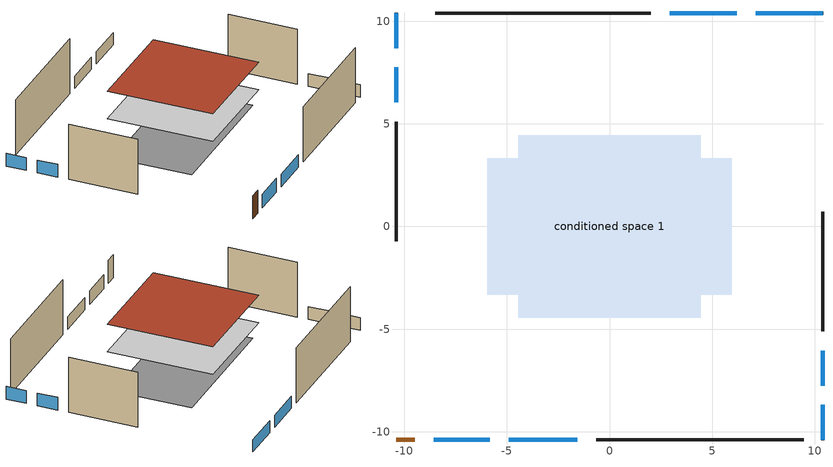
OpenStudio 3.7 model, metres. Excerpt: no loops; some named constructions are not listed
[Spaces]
conditioned space 1
 floor foundation (Slab1 construction): -5.95,-3.31 -5.95,3.31 5.95,3.31 5.95,-3.31 z0
 floor adiabatic (AdiabaticFloorConstruction): -4.44,-4.44 -4.44,4.44 4.44,4.44 4.44,-4.44 z2.44
 wall outside (Wall1 construction): 2.01,10.39 -8.48,10.39 z0:4.88
 wall outside (Wall2 construction): 10.39,-5.11 10.39,0.72 z0:4.88
 wall outside (Wall3 construction): -0.64,-10.39 9.47,-10.39 z0:4.88
 wall outside (Wall4 construction): -10.39,5.11 -10.39,-0.72 z0:4.88
 wall outside (AdiabaticWallConstruction): 10.4,10.39 7.13,10.39 / 6.2,10.39 2.93,10.39 z0:1.07; 10.39,-10.4 10.39,-8.68 / 10.39,-7.75 10.39,-6.04 / -10.39,10.4 -10.39,8.68 / -10.39,7.75 -10.39,6.04 z0:1.13; -8.55,-10.39 -5.82,-10.39 z0:1.22; -4.9,-10.39 -1.57,-10.39 z0:1.1
 wall outside (AdiabaticWallConstruction 1): -10.4,-10.39 -9.48,-10.39 z0:2.03
 window (WindowConstruction): 10.39,10.39 7.13,10.39 z0:1.07
 window (WindowConstruction 1): 6.2,10.39 2.93,10.39 z0:1.07
 window (WindowConstruction 2): 10.39,-10.39 10.39,-8.68 z0:1.13
 window (WindowConstruction 3): 10.39,-7.75 10.39,-6.04 z0:1.13
 window (WindowConstruction 4): -8.55,-10.39 -5.82,-10.39 z0:1.22
 window (WindowConstruction 5): -4.89,-10.39 -1.57,-10.39 z0:1.1
 window (WindowConstruction 6): -10.39,10.39 -10.39,8.68 z0:1.13
 window (WindowConstruction 7): -10.39,7.75 -10.39,6.04 z0:1.13
 door (Door): -10.39,-10.39 -9.48,-10.39 z0:2.03
 ceiling adiabatic (AdiabaticFloorConstruction): 4.44,-4.44 4.44,4.44 -4.44,4.44 -4.44,-4.44 z2.44
 roof outside (Roof1 construction): -4.44,4.44 -4.44,-4.44 4.44,-4.44 4.44,4.44 z4.88
[Schedule:Day]
heating setpoint allday1: 6, 0, 22.2222, 21, 0, 23.8889, 24, 0, 22.2222
cooling setpoint allday1: 24, 0, 26.6667
exterior lighting schedule weekday1; exterior lighting schedule weekday12: 5, 0, 0.434959, 6, 0, 0.349858, 7, 0, 0.330947, 8, 0, 0.321491, 9, 0, 0.312035, 10, 0, 0.264757, 11, 0, 0.208024, 12, 0, 0.141834, 13, 0, 0.113467, 15, 0, 0.104012, 16, 0, 0.113467, 17, 0, 0.179657, 18, 0, 0.349858, 19, 0, 0.463325, 20, 0, 0.614615, 21, 0, 0.860461, 22, 0, 0.99284, 23, 0, 0.860461, 24, 0, 0.595704
exterior lighting schedule weekend1; exterior lighting schedule weekend12: 2, 0, 0.434959, 4, 0, 0.425503, 5, 0, 0.434959, 6, 0, 0.425503, 7, 0, 0.416047, 8, 0, 0.38768, 9, 0, 0.340402, 10, 0, 0.283669, 11, 0, 0.226935, 12, 0, 0.15129, 13, 0, 0.113467, 15, 0, 0.104012, 16, 0, 0.113467, 17, 0, 0.179657, 18, 0, 0.359314, 19, 0, 0.45387, 20, 0, 0.567337, 21, 0, 0.784816, 22, 0, 0.926651, 23, 0, 0.803728, 24, 0, 0.557882
exterior lighting schedule weekday2: 5, 0, 0.438095, 6, 0, 0.352381, 7, 0, 0.333333, 8, 0, 0.32381, 9, 0, 0.314286, 10, 0, 0.266667, 11, 0, 0.209524, 12, 0, 0.142857, 13, 0, 0.114286, 15, 0, 0.104762, 16, 0, 0.114286, 17, 0, 0.180952, 18, 0, 0.352381, 19, 0, 0.466667, 20, 0, 0.619048, 21, 0, 0.866667, 22, 0, 1, 23, 0, 0.866667, 24, 0, 0.6
exterior lighting schedule weekend2: 2, 0, 0.438095, 4, 0, 0.428571, 5, 0, 0.438095, 6, 0, 0.428571, 7, 0, 0.419048, 8, 0, 0.390476, 9, 0, 0.342857, 10, 0, 0.285714, 11, 0, 0.228571, 12, 0, 0.152381, 13, 0, 0.114286, 15, 0, 0.104762, 16, 0, 0.114286, 17, 0, 0.180952, 18, 0, 0.361905, 19, 0, 0.457143, 20, 0, 0.571429, 21, 0, 0.790476, 22, 0, 0.933333, 23, 0, 0.809524, 24, 0, 0.561905
exterior lighting schedule weekday3; exterior lighting schedule weekday5: 5, 0, 0.346085, 6, 0, 0.278373, 7, 0, 0.263325, 8, 0, 0.255802, 9, 0, 0.248278, 10, 0, 0.21066, 11, 0, 0.165519, 12, 0, 0.112854, 13, 0, 0.090283, 15, 0, 0.0827594, 16, 0, 0.090283, 17, 0, 0.142948, 18, 0, 0.278373, 19, 0, 0.368656, 20, 0, 0.489033, 21, 0, 0.684646, 22, 0, 0.789976, 23, 0, 0.684646, 24, 0, 0.473986
exterior lighting schedule weekend3; exterior lighting schedule weekend5: 2, 0, 0.346085, 4, 0, 0.338561, 5, 0, 0.346085, 6, 0, 0.338561, 7, 0, 0.331038, 8, 0, 0.308467, 9, 0, 0.270849, 10, 0, 0.225707, 11, 0, 0.180566, 12, 0, 0.120377, 13, 0, 0.090283, 15, 0, 0.0827594, 16, 0, 0.090283, 17, 0, 0.142948, 18, 0, 0.285896, 19, 0, 0.361132, 20, 0, 0.451415, 21, 0, 0.624457, 22, 0, 0.737311, 23, 0, 0.639504, 24, 0, 0.443891
exterior lighting schedule weekday4: 5, 0, 0.344691, 6, 0, 0.277251, 7, 0, 0.262265, 8, 0, 0.254771, 9, 0, 0.247278, 10, 0, 0.209812, 11, 0, 0.164852, 12, 0, 0.112399, 13, 0, 0.0899193, 15, 0, 0.082426, 16, 0, 0.0899193, 17, 0, 0.142372, 18, 0, 0.277251, 19, 0, 0.367171, 20, 0, 0.487063, 21, 0, 0.681888, 22, 0, 0.786794, 23, 0, 0.681888, 24, 0, 0.472076
exterior lighting schedule weekend4: 2, 0, 0.344691, 4, 0, 0.337197, 5, 0, 0.344691, 6, 0, 0.337197, 7, 0, 0.329704, 8, 0, 0.307224, 9, 0, 0.269758, 10, 0, 0.224798, 11, 0, 0.179839, 12, 0, 0.119892, 13, 0, 0.0899193, 15, 0, 0.082426, 16, 0, 0.0899193, 17, 0, 0.142372, 18, 0, 0.284744, 19, 0, 0.359677, 20, 0, 0.449597, 21, 0, 0.621942, 22, 0, 0.734341, 23, 0, 0.636928, 24, 0, 0.442103
exterior lighting schedule weekday6; exterior lighting schedule weekday9: 5, 0, 0.28823, 6, 0, 0.231837, 7, 0, 0.219305, 8, 0, 0.213039, 9, 0, 0.206773, 10, 0, 0.175444, 11, 0, 0.137849, 12, 0, 0.093988, 13, 0, 0.0751904, 15, 0, 0.0689245, 16, 0, 0.0751904, 17, 0, 0.119051, 18, 0, 0.231837, 19, 0, 0.307027, 20, 0, 0.407281, 21, 0, 0.570194, 22, 0, 0.657916, 23, 0, 0.570194, 24, 0, 0.394749
exterior lighting schedule weekend6; exterior lighting schedule weekend9: 2, 0, 0.28823, 4, 0, 0.281964, 5, 0, 0.28823, 6, 0, 0.281964, 7, 0, 0.275698, 8, 0, 0.2569, 9, 0, 0.225571, 10, 0, 0.187976, 11, 0, 0.150381, 12, 0, 0.100254, 13, 0, 0.0751904, 15, 0, 0.0689245, 16, 0, 0.0751904, 17, 0, 0.119051, 18, 0, 0.238103, 19, 0, 0.300761, 20, 0, 0.375952, 21, 0, 0.520067, 22, 0, 0.614055, 23, 0, 0.532598, 24, 0, 0.369686
exterior lighting schedule weekday7: 5, 0, 0.286139, 6, 0, 0.230155, 7, 0, 0.217714, 8, 0, 0.211494, 9, 0, 0.205273, 10, 0, 0.174171, 11, 0, 0.136849, 12, 0, 0.0933061, 13, 0, 0.0746448, 15, 0, 0.0684244, 16, 0, 0.0746448, 17, 0, 0.118188, 18, 0, 0.230155, 19, 0, 0.3048, 20, 0, 0.404326, 21, 0, 0.566057, 22, 0, 0.653142, 23, 0, 0.566057, 24, 0, 0.391885
exterior lighting schedule weekend7: 2, 0, 0.286139, 4, 0, 0.279918, 5, 0, 0.286139, 6, 0, 0.279918, 7, 0, 0.273698, 8, 0, 0.255037, 9, 0, 0.223935, 10, 0, 0.186612, 11, 0, 0.14929, 12, 0, 0.0995265, 13, 0, 0.0746448, 15, 0, 0.0684244, 16, 0, 0.0746448, 17, 0, 0.118188, 18, 0, 0.236375, 19, 0, 0.298579, 20, 0, 0.373224, 21, 0, 0.516294, 22, 0, 0.6096, 23, 0, 0.528734, 24, 0, 0.367004
exterior lighting schedule weekday10: 5, 0, 0.345039, 6, 0, 0.277532, 7, 0, 0.26253, 8, 0, 0.255029, 9, 0, 0.247528, 10, 0, 0.210024, 11, 0, 0.165019, 12, 0, 0.112513, 13, 0, 0.0900102, 15, 0, 0.0825094, 16, 0, 0.0900102, 17, 0, 0.142516, 18, 0, 0.277532, 19, 0, 0.367542, 20, 0, 0.487555, 21, 0, 0.682578, 22, 0, 0.787589, 23, 0, 0.682578, 24, 0, 0.472554
exterior lighting schedule weekend10: 2, 0, 0.345039, 4, 0, 0.337538, 5, 0, 0.345039, 6, 0, 0.337538, 7, 0, 0.330038, 8, 0, 0.307535, 9, 0, 0.270031, 10, 0, 0.225026, 11, 0, 0.18002, 12, 0, 0.120014, 13, 0, 0.0900102, 15, 0, 0.0825094, 16, 0, 0.0900102, 17, 0, 0.142516, 18, 0, 0.285032, 19, 0, 0.360041, 20, 0, 0.450051, 21, 0, 0.622571, 22, 0, 0.735084, 23, 0, 0.637572, 24, 0, 0.44255
exterior lighting schedule weekday11: 5, 0, 0.343994, 6, 0, 0.276691, 7, 0, 0.261734, 8, 0, 0.254256, 9, 0, 0.246778, 10, 0, 0.209387, 11, 0, 0.164519, 12, 0, 0.112172, 13, 0, 0.0897375, 15, 0, 0.0822593, 16, 0, 0.0897375, 17, 0, 0.142084, 18, 0, 0.276691, 19, 0, 0.366428, 20, 0, 0.486078, 21, 0, 0.680509, 22, 0, 0.785203, 23, 0, 0.680509, 24, 0, 0.471122
exterior lighting schedule weekend11: 2, 0, 0.343994, 4, 0, 0.336516, 5, 0, 0.343994, 6, 0, 0.336516, 7, 0, 0.329037, 8, 0, 0.306603, 9, 0, 0.269212, 10, 0, 0.224344, 11, 0, 0.179475, 12, 0, 0.11965, 13, 0, 0.0897375, 15, 0, 0.0822593, 16, 0, 0.0897375, 17, 0, 0.142084, 18, 0, 0.284169, 19, 0, 0.35895, 20, 0, 0.448687, 21, 0, 0.620684, 22, 0, 0.732856, 23, 0, 0.63564, 24, 0, 0.441209
cooling season schedule allday1; cooling season schedule allday12: 24, 0, 0
cooling season schedule allday3; natural vent schedule avail day: 24, 0, 1
